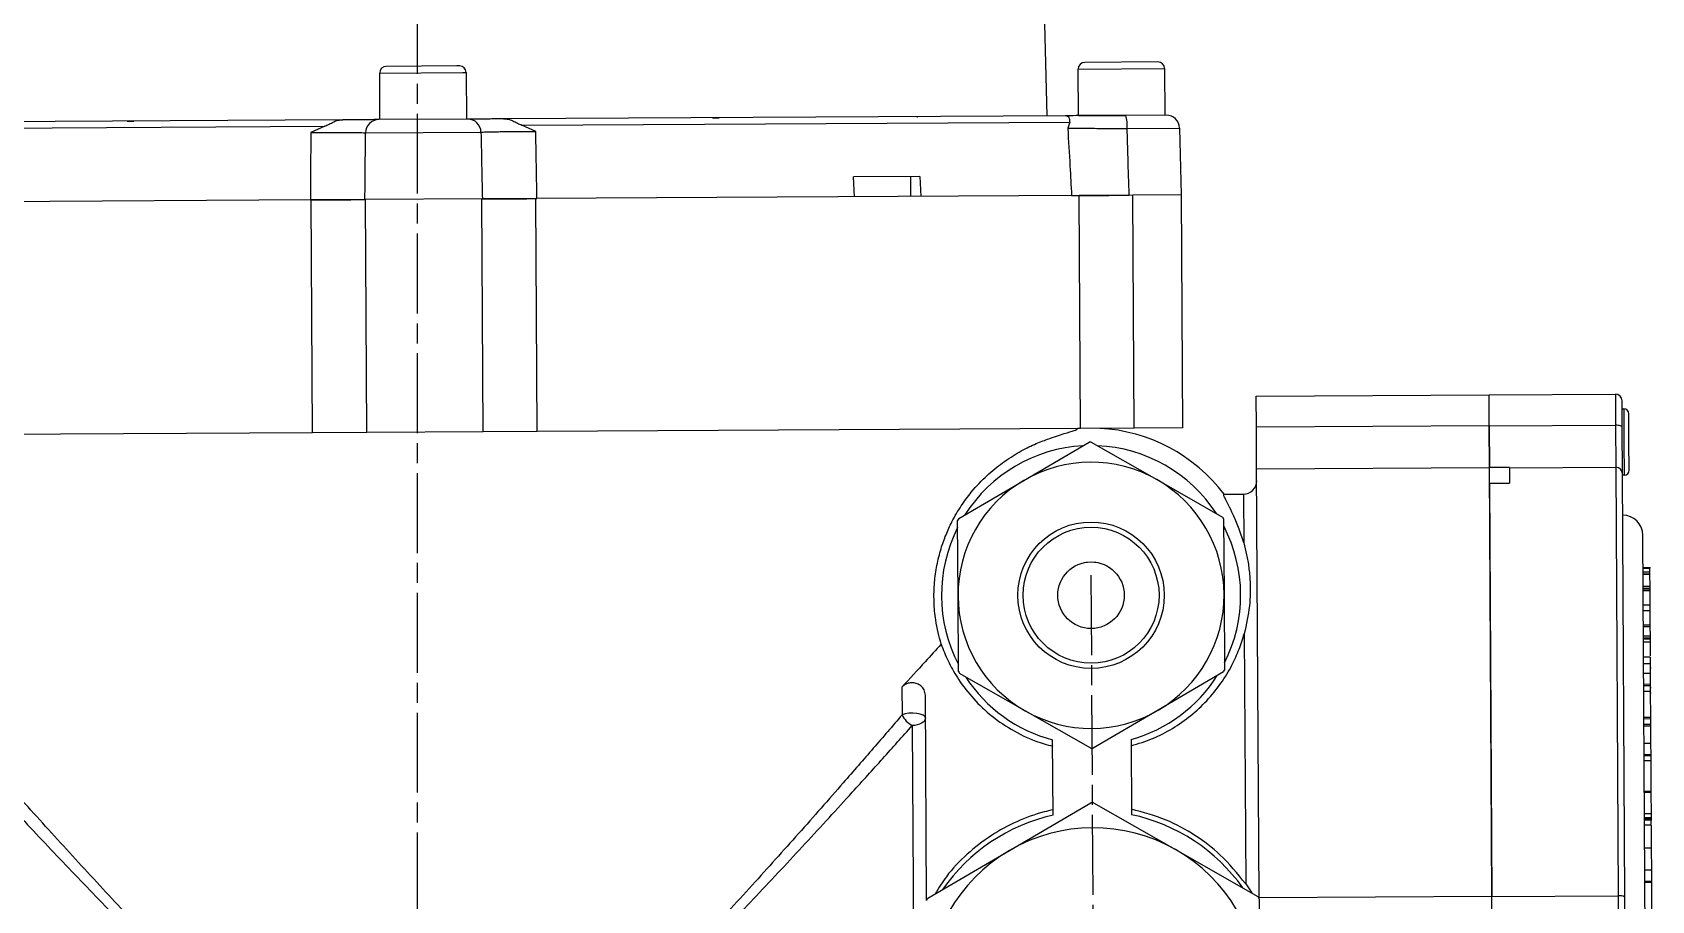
# Model space of a CAD drawing. Header units: millimetres. Extents: x 6533 to 7793, y 6972 to 7863.
# Drawn here: x 6933.6 to 7177.1, y 7544.9 to 7675.3 of the extents above; entities that cross this region are included whole.
import ezdxf

# ---------------------------------------------------------------- set-up
doc = ezdxf.new("R2010")
doc.units = ezdxf.units.MM
doc.linetypes.add('AM_ISO08W050', pattern=[18, 12, -1.5, 3, -1.5])
doc.layers.add('AM_7', color=4, linetype='AM_ISO08W050', lineweight=25)

msp = doc.modelspace()

# ---------------------------------------------------------------- linework, layer by layer
at = {"color": 7, "linetype": 'Continuous', "lineweight": 25}
for p, q in [((7083.121, 7792.272), (7086.121, 7662.761)), ((6985.842, 7669.189), (6998.35, 7669.26)), ((6985.882, 7662.189), (6985.842, 7669.189)), ((6997.42, 7670.255), (6986.837, 7670.194)), ((6997.836, 7670.257), (6997.42, 7670.255)), ((6998.35, 7669.26), (6998.842, 7669.263)), ((6998.842, 7669.263), (6998.882, 7662.263)), ((7090.841, 7669.788), (7103.84, 7669.862)), ((7090.881, 7662.788), (7090.841, 7669.788)), ((7102.835, 7670.857), (7091.835, 7670.794)), ((7103.84, 7669.862), (7103.88, 7662.862)), ((6980.313, 7662.157), (6895.816, 7661.674)), ((6999.068, 7662.264), (6985.697, 7662.188)), ((7088.948, 7662.777), (7004.452, 7662.295)), ((7007.201, 7661.363), (7089.581, 7661.833)), ((7009.301, 7660.427), (7007.201, 7661.363)), ((7089.581, 7661.833), (7089.294, 7660.884)), ((7090.881, 7662.788), (7098.013, 7662.829)), ((7104.096, 7662.864), (7098.013, 7662.829)), ((6895.194, 7660.723), (6977.574, 7661.194)), ((6977.574, 7661.194), (6975.485, 7660.234)), ((6983.717, 7660.211), (7001.07, 7660.31)), ((7098.212, 7660.865), (7106.107, 7660.91)), ((7106.107, 7660.91), (7106.339, 7650.876)), ((7067.07, 7653.652), (7057.075, 7653.595)), ((7057.204, 7650.596), (7057.075, 7653.595)), ((7065.647, 7653.644), (7065.664, 7650.644)), ((7067.07, 7653.652), (7067.199, 7650.653)), ((6975.562, 7650.13), (6893.889, 7649.663)), ((6983.708, 7650.176), (6975.562, 7650.13)), ((6975.762, 7615.13), (6975.562, 7650.13)), ((7001.194, 7650.276), (6983.708, 7650.176)), ((6983.908, 7615.177), (6983.708, 7650.176)), ((7009.339, 7650.322), (7001.194, 7650.276)), ((7001.393, 7615.276), (7001.194, 7650.276)), ((7091.013, 7650.789), (7009.339, 7650.322)), ((7009.539, 7615.323), (7009.339, 7650.322)), ((7099.058, 7650.835), (7091.013, 7650.789)), ((7091.212, 7615.789), (7091.013, 7650.789)), ((7106.339, 7650.876), (7099.058, 7650.835)), ((7106.339, 7650.876), (7099.058, 7650.835)), ((7099.258, 7615.835), (7099.058, 7650.835)), ((7106.339, 7650.876), (7106.539, 7615.877)), ((7117.622, 7620.64), (7152.621, 7620.84)), ((7117.648, 7615.972), (7117.622, 7620.64)), ((7152.621, 7620.84), (7171.621, 7620.949)), ((7152.648, 7616.172), (7152.621, 7620.84)), ((7171.621, 7620.949), (7171.647, 7616.28)), ((7172.649, 7615.934), (7172.626, 7619.954)), ((7172.633, 7618.754), (7172.883, 7618.756)), ((7172.883, 7618.756), (7172.912, 7613.756)), ((7173.662, 7613.76), (7173.638, 7618.01)), ((6975.762, 7615.13), (6894.089, 7614.664)), ((6983.908, 7615.177), (6975.762, 7615.13)), ((7001.393, 7615.276), (6983.908, 7615.177)), ((7009.539, 7615.323), (7001.393, 7615.276)), ((7091.212, 7615.789), (7009.539, 7615.323)), ((7099.258, 7615.835), (7091.212, 7615.789)), ((7106.539, 7615.877), (7099.258, 7615.835)), ((7152.648, 7616.172), (7117.648, 7615.972)), ((7117.684, 7609.65), (7117.648, 7615.972)), ((7152.648, 7616.172), (7171.647, 7616.28)), ((7152.684, 7609.85), (7152.648, 7616.172)), ((7152.648, 7616.172), (7152.684, 7609.906)), ((7171.647, 7616.28), (7171.684, 7609.958)), ((7172.689, 7608.98), (7172.649, 7615.934)), ((7082.693, 7607.993), (7092.497, 7613.728)), ((7092.825, 7613.73), (7102.693, 7608.107)), ((7172.912, 7613.756), (7172.94, 7608.756)), ((7173.686, 7609.51), (7173.662, 7613.76)), ((7072.89, 7602.258), (7082.693, 7607.993)), ((7102.693, 7608.107), (7112.561, 7602.484)), ((7152.684, 7609.85), (7117.684, 7609.65)), ((7118.052, 7545.254), (7117.684, 7609.65)), ((7155.683, 7609.923), (7152.684, 7609.906)), ((7153.052, 7545.454), (7152.684, 7609.85)), ((7155.683, 7609.923), (7155.684, 7609.867)), ((7155.684, 7609.867), (7171.684, 7609.958)), ((7155.684, 7609.867), (7155.697, 7607.567)), ((7171.684, 7609.958), (7172.051, 7545.562)), ((7173.052, 7545.389), (7172.689, 7608.98)), ((7172.94, 7608.756), (7172.69, 7608.755)), ((7112.793, 7605.912), (7115.706, 7605.929)), ((7115.706, 7605.929), (7115.748, 7598.588)), ((7152.697, 7607.55), (7155.697, 7607.567)), ((7152.697, 7607.55), (7153.052, 7545.454)), ((7072.792, 7590.615), (7072.728, 7601.973)), ((7112.727, 7602.202), (7112.792, 7590.844)), ((7176.524, 7462.774), (7175.742, 7599.772)), ((7093.502, 7595.679), (7092.025, 7595.671)), ((7175.77, 7594.881), (7176.895, 7594.887)), ((7176.77, 7594.743), (7175.771, 7594.738)), ((7176.774, 7594.214), (7175.774, 7594.208)), ((7176.775, 7593.909), (7175.775, 7593.904)), ((7176.776, 7593.859), (7175.776, 7593.854)), ((7176.77, 7594.743), (7176.774, 7594.214)), ((7176.774, 7594.214), (7176.775, 7593.909)), ((7176.775, 7593.944), (7176.776, 7593.859)), ((7176.776, 7593.859), (7176.786, 7592.033)), ((7112.792, 7590.844), (7112.857, 7579.486)), ((7176.786, 7592.033), (7175.786, 7592.027)), ((7176.788, 7591.74), (7175.788, 7591.735)), ((7176.788, 7591.621), (7175.788, 7591.615)), ((7176.79, 7591.394), (7175.79, 7591.389)), ((7176.786, 7592.033), (7176.788, 7591.74)), ((7176.788, 7591.74), (7176.788, 7591.621)), ((7176.788, 7591.621), (7176.79, 7591.394)), ((7176.79, 7591.394), (7176.802, 7589.245)), ((7072.857, 7579.258), (7072.792, 7590.615)), ((7176.802, 7589.245), (7175.802, 7589.239)), ((7176.807, 7588.404), (7175.807, 7588.398)), ((7176.802, 7589.245), (7176.807, 7588.404)), ((7176.807, 7588.404), (7176.819, 7586.241)), ((7176.819, 7586.241), (7175.819, 7586.235)), ((7176.821, 7585.975), (7175.821, 7585.969)), ((7176.819, 7586.241), (7176.821, 7585.975)), ((7176.821, 7585.975), (7176.828, 7584.633)), ((7115.825, 7584.947), (7116.04, 7547.37)), ((7176.828, 7584.605), (7175.828, 7584.6)), ((7176.83, 7584.303), (7175.83, 7584.297)), ((7175.831, 7584.171), (7176.956, 7584.178)), ((7176.834, 7583.704), (7175.834, 7583.698)), ((7176.847, 7581.414), (7175.847, 7581.408)), ((7176.847, 7581.414), (7176.852, 7580.424)), ((7082.891, 7573.352), (7073.023, 7578.975)), ((7112.694, 7579.202), (7102.891, 7573.467)), ((7176.852, 7580.424), (7175.852, 7580.418)), ((7176.861, 7578.975), (7175.861, 7578.969)), ((7176.852, 7580.424), (7176.861, 7578.975)), ((7176.856, 7579.824), (7176.981, 7579.825)), ((7176.861, 7578.975), (7176.87, 7577.349)), ((7064.364, 7576.93), (7064.378, 7572.758)), ((7176.87, 7577.349), (7175.87, 7577.344)), ((7176.871, 7577.12), (7175.871, 7577.114)), ((7176.876, 7576.277), (7175.876, 7576.271)), ((7176.87, 7577.349), (7176.871, 7577.12)), ((7176.871, 7577.12), (7176.876, 7576.277)), ((7176.873, 7576.87), (7176.998, 7576.87)), ((7176.876, 7576.277), (7176.898, 7572.347)), ((7068.054, 7544.853), (7067.877, 7575.702)), ((7177.002, 7576.005), (7176.877, 7576.005)), ((7092.76, 7567.73), (7082.891, 7573.352)), ((7102.891, 7573.467), (7093.087, 7567.732)), ((7176.898, 7572.347), (7175.898, 7572.342)), ((7176.9, 7572.137), (7175.9, 7572.132)), ((7176.904, 7571.299), (7175.904, 7571.294)), ((7176.898, 7572.347), (7176.9, 7572.137)), ((7176.9, 7572.137), (7176.904, 7571.299)), ((7176.904, 7571.299), (7176.906, 7571.045)), ((7065.903, 7571.146), (7066.085, 7539.351)), ((7087.081, 7557.695), (7087.017, 7568.992)), ((7098.815, 7569.059), (7098.88, 7557.763)), ((7176.906, 7571.045), (7175.906, 7571.039)), ((7176.906, 7571.045), (7176.921, 7568.46)), ((7176.921, 7568.46), (7175.921, 7568.454)), ((7176.93, 7566.765), (7175.93, 7566.759)), ((7176.931, 7566.58), (7175.931, 7566.574)), ((7176.921, 7568.46), (7176.93, 7566.765)), ((7176.93, 7566.765), (7176.931, 7566.58)), ((7176.931, 7566.58), (7176.935, 7565.855)), ((7176.935, 7565.855), (7175.935, 7565.849)), ((7176.935, 7565.855), (7176.962, 7561.238)), ((7080.511, 7552.378), (7092.765, 7559.547)), ((7093.175, 7559.549), (7105.51, 7552.521)), ((7176.962, 7561.238), (7175.962, 7561.232)), ((7176.963, 7561.085), (7175.963, 7561.08)), ((7176.962, 7561.238), (7176.963, 7561.085)), ((7176.963, 7561.085), (7176.981, 7557.911)), ((7176.981, 7557.911), (7175.981, 7557.905)), ((7176.984, 7557.3), (7175.984, 7557.295)), ((7176.986, 7557.073), (7175.986, 7557.067)), ((7176.986, 7556.919), (7175.987, 7556.913)), ((7176.984, 7557.3), (7176.986, 7557.073)), ((7176.986, 7557.073), (7176.986, 7556.919)), ((7176.99, 7556.273), (7176.987, 7556.909)), ((7176.991, 7556.203), (7175.991, 7556.197)), ((7176.991, 7556.203), (7177.01, 7552.724)), ((7068.256, 7545.209), (7080.511, 7552.378)), ((7105.51, 7552.521), (7117.846, 7545.492)), ((7177.01, 7552.724), (7176.01, 7552.718)), ((7177.01, 7552.724), (7177.029, 7549.416)), ((7177.029, 7549.416), (7176.029, 7549.41)), ((7177.029, 7549.416), (7177.039, 7547.704)), ((7116.04, 7547.37), (7116.939, 7546.009)), ((7177.039, 7547.704), (7176.039, 7547.698)), ((7177.04, 7547.58), (7176.04, 7547.575)), ((7177.039, 7547.704), (7177.04, 7547.58)), ((7177.04, 7547.58), (7177.069, 7542.424)), ((7153.052, 7545.454), (7118.052, 7545.254)), ((7118.053, 7545.139), (7118.134, 7530.942)), ((7153.052, 7545.454), (7172.051, 7545.562)), ((7153.095, 7537.882), (7153.052, 7545.454)), ((7172.051, 7545.562), (7172.094, 7537.99)), ((7173.1, 7537.06), (7173.052, 7545.389))]:
    msp.add_line(p, q, dxfattribs=at)
at = {"color": 7, "linetype": 'Continuous', "lineweight": 25, "flags": 128}
for points in [[(7090.773, 7615.787), (7090.773, 7615.783), (7090.773, 7615.78), (7090.773, 7615.776), (7090.773, 7615.773), (7090.772, 7615.769), (7090.772, 7615.766), (7090.772, 7615.762), (7090.772, 7615.759)], [(7172.649, 7615.934), (7172.63, 7616.003), (7172.573, 7616.069), (7172.48, 7616.129), (7172.355, 7616.181), (7172.203, 7616.224), (7172.03, 7616.256), (7171.843, 7616.275), (7171.647, 7616.28)], [(7067.897, 7572.315), (7067.804, 7572.527), (7067.536, 7572.719), (7067.119, 7572.872), (7066.589, 7572.974), (7065.996, 7573.014), (7065.393, 7572.989), (7064.837, 7572.901), (7064.378, 7572.758)], [(7067.897, 7572.315), (7067.86, 7572.089), (7067.747, 7571.871), (7067.563, 7571.67), (7067.316, 7571.493), (7067.013, 7571.348), (7066.668, 7571.239), (7066.293, 7571.171), (7065.903, 7571.146)]]:
    msp.add_lwpolyline(points, dxfattribs=at)
at = {"color": 7, "linetype": 'Continuous', "lineweight": 25}
for radius in [11, 10.217, 5]:
    msp.add_circle((7092.792, 7590.73), radius, dxfattribs=at)
for centre, radius, start, end in [((6986.842, 7669.194), 1, 90.32718, 180.32718), ((6997.842, 7669.257), 1, 0.32718, 90.32718), ((7091.841, 7669.794), 1, 90.32718, 180.32718), ((7102.84, 7669.857), 1, 0.32718, 90.32718), ((6985.712, 7660.192), 1.995, 90.45202, 179.45739), ((6999.075, 7660.269), 1.995, 1.19697, 90.20234), ((7092.881, 7661.316), 5.35, 355.16884, 16.43098), ((7104.107, 7660.864), 2, 1.32718, 90.32718), ((7171.626, 7619.949), 1, 0.32718, 90.32718), ((7172.888, 7618.006), 0.75, 0.32718, 90.32718), ((7092.792, 7590.73), 25.111, 93.65538, 94.61457), ((7092.792, 7590.73), 25.111, 37.20256, 86.99898), ((7092.792, 7590.73), 22.492, 93.10023, 147.55413), ((7092.792, 7590.73), 23, 89.91903, 90.73533), ((7092.792, 7590.73), 22.492, 33.10023, 87.55413), ((7092.792, 7590.73), 20, 60.32718, 120.32718), ((7092.792, 7590.73), 20, 120.32718, 180.32718), ((7092.792, 7590.73), 20, 0.32718, 60.32718), ((7115.694, 7607.929), 2, 270.32718, 0.32718), ((7171.697, 7608.966), 0.992, 0.79692, 90.78934), ((7172.936, 7609.506), 0.75, 270.32718, 0.32718), ((7092.792, 7590.73), 22.492, 153.10023, 207.55413), ((7092.792, 7590.73), 23, 149.91903, 150.73533), ((7092.792, 7590.73), 23, 29.91903, 30.73533), ((7092.792, 7590.73), 22.492, 333.10023, 27.55413), ((7172.742, 7599.755), 3, 0.32718, 90.32718), ((7092.792, 7590.73), 20, 300.32718, 0.32718), ((7092.792, 7590.73), 20, 180.32718, 240.32718), ((7092.792, 7590.73), 23, 209.91903, 210.73533), ((7092.792, 7590.73), 22.492, 285.53317, 327.55413), ((7092.792, 7590.73), 23, 329.91903, 330.73533), ((7092.792, 7590.73), 22.492, 213.10023, 255.12119), ((7067.719, 7574.392), 3.719, 206.05336, 240.7735), ((7092.792, 7590.73), 20, 240.32718, 300.32718), ((7092.792, 7590.73), 23, 269.91903, 270.73533), ((7093.134, 7530.799), 28.75, 89.91903, 90.73533), ((7093.134, 7530.799), 27.569, 102.6833, 145.25906), ((7093.134, 7530.799), 27.569, 35.3953, 77.97106), ((7093.134, 7530.799), 25, 60.32718, 120.32718), ((7093.134, 7530.799), 25, 120.32718, 180.32718), ((7093.134, 7530.799), 25, 0.32718, 60.32718), ((7093.134, 7530.799), 28.75, 149.91903, 150.73533), ((7093.134, 7530.799), 28.75, 29.91903, 30.73533), ((7172.302, 7544.032), 1.551, 61.06161, 99.30615)]:
    msp.add_arc(centre, radius, start, end, dxfattribs=at)
for points, knots in [([(6947.882, 7661.961), (6948.029, 7661.951), (6948.321, 7661.932), (6948.669, 7661.944), (6948.847, 7661.973), (6948.874, 7661.977)], [0, 0, 0, 0, 0.4631823, 0.9181257, 1, 1, 1, 1]), ([(6977.575, 7661.19), (6977.793, 7661.291), (6978.254, 7661.502), (6978.921, 7661.874), (6979.483, 7662.097), (6979.924, 7662.157), (6980.184, 7662.157), (6980.313, 7662.157)], [0, 0, 0, 0, 0.2356378, 0.4976862, 0.749308, 0.8757894, 1, 1, 1, 1]), ([(6985.697, 7662.188), (6985.526, 7662.187), (6985.185, 7662.185), (6983.85, 7662.177), (6982.163, 7662.167), (6980.931, 7662.16), (6980.313, 7662.157)], [0, 0, 0, 0, 0.2799126, 0.5583241, 0.7781328, 1, 1, 1, 1]), ([(7004.452, 7662.295), (7003.665, 7662.29), (7002.102, 7662.281), (7000.461, 7662.272), (6999.432, 7662.266), (6999.189, 7662.265), (6999.068, 7662.264)], [0, 0, 0, 0, 0.2818719, 0.5606521, 0.7796601, 1, 1, 1, 1]), ([(7004.452, 7662.295), (7004.58, 7662.296), (7004.772, 7662.297), (7004.958, 7662.285), (7005.29, 7662.238), (7005.799, 7662.054), (7006.517, 7661.664), (7006.981, 7661.457), (7007.2, 7661.359)], [0, 0, 0, 0, 0.1242574, 0.1869719, 0.1977105, 0.5021262, 0.7642666, 1, 1, 1, 1]), ([(7035.89, 7662.474), (7035.917, 7662.47), (7036.096, 7662.444), (7036.444, 7662.435), (7036.735, 7662.458), (7036.882, 7662.469)], [0, 0, 0, 0, 0.0818843, 0.5368452, 1, 1, 1, 1]), ([(7066.544, 7662.638), (7066.603, 7662.627), (7066.713, 7662.605), (7066.722, 7662.626), (7066.727, 7662.635)], [0, 0, 0, 0, 0.5394921, 1, 1, 1, 1]), ([(7098.013, 7662.829), (7097.01, 7662.823), (7095.01, 7662.812), (7092.481, 7662.797), (7090.481, 7662.786), (7089.46, 7662.78), (7088.948, 7662.777)], [0, 0, 0, 0, 0.2799126, 0.5583241, 0.7781328, 1, 1, 1, 1]), ([(7089.581, 7661.83), (7089.602, 7661.929), (7089.645, 7662.138), (7089.509, 7662.506), (7089.247, 7662.724), (7088.968, 7662.78), (7088.955, 7662.778), (7088.948, 7662.777)], [0, 0, 0, 0, 0.2356378, 0.4976862, 0.749308, 0.8757894, 1, 1, 1, 1]), ([(6975.485, 7660.234), (6975.472, 7658.348), (6975.45, 7654.979), (6975.431, 7651.611), (6975.423, 7650.129)], [0, 0, 0, 0, 0.55999999, 1, 1, 1, 1]), ([(6975.485, 7660.234), (6976.536, 7660.24), (6978.643, 7660.251), (6981.225, 7660.251), (6983.102, 7660.239), (6983.512, 7660.22), (6983.717, 7660.211)], [0, 0, 0, 0, 0.2496929, 0.49994, 0.7499529, 1, 1, 1, 1]), ([(6983.625, 7650.176), (6983.642, 7652.049), (6983.672, 7655.394), (6983.703, 7658.739), (6983.717, 7660.211)], [0, 0, 0, 0, 0.56, 1, 1, 1, 1]), ([(7001.07, 7660.31), (7001.275, 7660.322), (7001.685, 7660.345), (7003.561, 7660.379), (7006.143, 7660.408), (7008.249, 7660.421), (7009.301, 7660.427)], [0, 0, 0, 0, 0.2500471, 0.50006, 0.7503071, 1, 1, 1, 1]), ([(7001.07, 7660.31), (7001.109, 7658.437), (7001.178, 7655.093), (7001.246, 7651.748), (7001.276, 7650.276)], [0, 0, 0, 0, 0.56, 1, 1, 1, 1]), ([(7009.478, 7650.323), (7009.446, 7652.209), (7009.389, 7655.577), (7009.328, 7658.945), (7009.301, 7660.427)], [0, 0, 0, 0, 0.56, 1, 1, 1, 1]), ([(7089.294, 7660.884), (7089.584, 7660.885), (7090.163, 7660.888), (7092.252, 7660.885), (7094.993, 7660.878), (7097.139, 7660.869), (7098.212, 7660.865)], [0, 0, 0, 0, 0.2496929, 0.49994, 0.7499529, 1, 1, 1, 1]), ([(7089.294, 7660.884), (7089.401, 7658.998), (7089.593, 7655.631), (7089.784, 7652.264), (7089.869, 7650.782)], [0, 0, 0, 0, 0.56, 1, 1, 1, 1]), ([(7098.52, 7650.832), (7098.462, 7652.705), (7098.359, 7656.049), (7098.257, 7659.393), (7098.212, 7660.865)], [0, 0, 0, 0, 0.56, 1, 1, 1, 1]), ([(6975.423, 7650.129), (6976.455, 7650.135), (6978.517, 7650.146), (6981.061, 7650.161), (6982.943, 7650.172), (6983.397, 7650.174), (6983.625, 7650.176)], [0, 0, 0, 0, 0.25004665, 0.49944856, 0.74939592, 1, 1, 1, 1]), ([(7001.276, 7650.276), (7001.503, 7650.278), (7001.955, 7650.28), (7003.833, 7650.291), (7006.378, 7650.306), (7008.444, 7650.317), (7009.478, 7650.323)], [0, 0, 0, 0, 0.25006523, 0.49944561, 0.74938637, 1, 1, 1, 1]), ([(7089.869, 7650.782), (7090.15, 7650.784), (7090.711, 7650.787), (7092.73, 7650.799), (7095.379, 7650.814), (7097.472, 7650.826), (7098.52, 7650.832)], [0, 0, 0, 0, 0.25004665, 0.49944856, 0.74939592, 1, 1, 1, 1]), ([(7070.249, 7583.372), (7069.938, 7584.55), (7069.417, 7586.526), (7069.14, 7589.74), (7069.198, 7592.528), (7069.58, 7595.234), (7070.178, 7597.654), (7070.96, 7599.839), (7071.967, 7602.033), (7073.255, 7604.21), (7075.048, 7606.615), (7077.167, 7608.819), (7079.636, 7610.801), (7082.056, 7612.334), (7084.327, 7613.451), (7086.728, 7614.379), (7088.881, 7615.074), (7090.461, 7615.503), (7090.668, 7615.674), (7090.772, 7615.759)], [0, 0, 0, 0, 0.0524644, 0.0880179, 0.1235189, 0.1545463, 0.1855747, 0.2129029, 0.2402498, 0.2785511, 0.3169145, 0.375364, 0.4339414, 0.5039498, 0.5742299, 0.6444112, 0.762778, 0.8815399, 1, 1, 1, 1]), ([(7115.748, 7598.588), (7115.493, 7599.391), (7114.984, 7600.999), (7114.146, 7602.882), (7113.41, 7604.363), (7112.923, 7605.301), (7112.703, 7605.822), (7112.763, 7605.882), (7112.793, 7605.912)], [0, 0, 0, 0, 0.1761379, 0.3522824, 0.5329636, 0.7136039, 0.8563573, 1, 1, 1, 1]), ([(7115.748, 7598.588), (7115.9, 7598.008), (7116.204, 7596.849), (7116.529, 7594.932), (7116.751, 7592.473), (7116.753, 7589.169), (7116.137, 7586.364), (7115.825, 7584.947)], [0, 0, 0, 0, 0.1655382, 0.3311044, 0.4973419, 0.7459105, 1, 1, 1, 1]), ([(7070.249, 7583.372), (7069.456, 7582.497), (7067.557, 7580.402), (7065.539, 7578.208), (7064.364, 7576.93)], [0, 0, 0, 0, 0.417812, 1, 1, 1, 1]), ([(7070.249, 7583.372), (7070.573, 7582.539), (7071.22, 7580.875), (7072.715, 7578.21), (7074.749, 7575.477), (7077.45, 7572.802), (7080.713, 7570.515), (7083.974, 7568.917), (7086.17, 7568.289), (7087.022, 7568.045)], [0, 0, 0, 0, 0.1341642, 0.2682662, 0.4257, 0.583, 0.741395, 0.8996963, 1, 1, 1, 1]), ([(7098.821, 7568.113), (7099.911, 7568.45), (7102.093, 7569.124), (7105.116, 7570.694), (7107.857, 7572.621), (7110.315, 7574.922), (7112.384, 7577.491), (7113.961, 7580.109), (7115.105, 7582.618), (7115.585, 7584.17), (7115.825, 7584.947)], [0, 0, 0, 0, 0.1205997, 0.2412267, 0.3666806, 0.4921926, 0.6282377, 0.7643753, 0.8821668, 1, 1, 1, 1]), ([(7176.828, 7584.605), (7176.829, 7584.54), (7176.829, 7584.424), (7176.83, 7584.34), (7176.83, 7584.303)], [0, 0, 0, 0, 0.5602927, 1, 1, 1, 1]), ([(7176.831, 7584.176), (7176.831, 7584.157), (7176.831, 7584.123), (7176.833, 7583.832), (7176.834, 7583.704)], [0, 0, 0, 0, 0.5586011, 1, 1, 1, 1]), ([(7176.834, 7583.704), (7176.834, 7583.541), (7176.836, 7583.217), (7176.84, 7582.55), (7176.843, 7581.996), (7176.845, 7581.693), (7176.845, 7581.638)], [0, 0, 0, 0, 0.3103563, 0.6202424, 0.9300981, 1, 1, 1, 1]), ([(7067.877, 7575.702), (7067.842, 7575.974), (7067.773, 7576.496), (7067.287, 7577.094), (7066.682, 7577.455), (7066.058, 7577.598), (7065.441, 7577.557), (7064.895, 7577.363), (7064.554, 7577.126), (7064.398, 7576.965), (7064.364, 7576.93)], [0, 0, 0, 0, 0.19541191, 0.37575572, 0.5017625, 0.62830396, 0.74180339, 0.85143887, 0.96812124, 1, 1, 1, 1]), ([(6959.371, 7530.827), (6956.883, 7533.359), (6951.907, 7538.423), (6944.582, 7546.217), (6937.36, 7554.059), (6931.093, 7561.01), (6925.776, 7566.982), (6922.869, 7570.286), (6921.412, 7571.942)], [0, 0, 0, 0, 0.1836196, 0.367222, 0.5564109, 0.7455629, 0.8724613, 1, 1, 1, 1]), ([(7064.378, 7572.758), (7062.948, 7571.094), (7060.079, 7567.757), (7054.899, 7561.803), (7048.848, 7554.935), (7041.8, 7547.096), (7034.498, 7539.135), (7029.427, 7533.853), (7026.892, 7531.212)], [0, 0, 0, 0, 0.1268853, 0.2544367, 0.4378502, 0.6212966, 0.8106384, 1, 1, 1, 1]), ([(6919.906, 7570.313), (6921.382, 7568.698), (6924.342, 7565.46), (6929.689, 7559.681), (6935.936, 7553.014), (6943.21, 7545.41), (6950.743, 7537.695), (6955.968, 7532.585), (6958.581, 7530.031)], [0, 0, 0, 0, 0.1267265, 0.2541095, 0.4376598, 0.6212433, 0.8106118, 1, 1, 1, 1]), ([(7027.691, 7530.425), (7030.198, 7532.932), (7035.212, 7537.946), (7042.589, 7545.667), (7049.86, 7553.435), (7056.167, 7560.32), (7061.515, 7566.235), (7064.438, 7569.506), (7065.903, 7571.146)], [0, 0, 0, 0, 0.1837578, 0.3674983, 0.5567128, 0.7458901, 0.8726298, 1, 1, 1, 1]), ([(7087.076, 7558.508), (7086.629, 7558.402), (7084.757, 7557.958), (7081.574, 7556.793), (7077.655, 7554.673), (7074.104, 7551.88), (7071.223, 7548.944), (7069.901, 7546.742), (7069.373, 7545.863)], [0, 0, 0, 0, 0.0610661, 0.2554135, 0.4498207, 0.6562092, 0.8626107, 1, 1, 1, 1]), ([(7116.04, 7547.37), (7114.813, 7548.888), (7112.586, 7551.643), (7108.443, 7554.771), (7104, 7557.203), (7100.636, 7558.103), (7098.875, 7558.575)], [0, 0, 0, 0, 0.27942187, 0.50744904, 0.74219521, 1, 1, 1, 1]), ([(7176.981, 7557.911), (7176.981, 7557.875), (7176.981, 7557.802), (7176.983, 7557.558), (7176.984, 7557.398), (7176.984, 7557.3)], [0, 0, 0, 0, 0.28158654, 0.56019082, 1, 1, 1, 1])]:
    msp.add_open_spline(points, degree=3, knots=knots, dxfattribs=at)
at = {"layer": 'AM_7'}
for p, q in [((6991.469, 7825.077), (6991.469, 7447.28)), ((7092.775, 7593.73), (7093.494, 7467.868))]:
    msp.add_line(p, q, dxfattribs=at)

doc.saveas('drawing.dxf')
